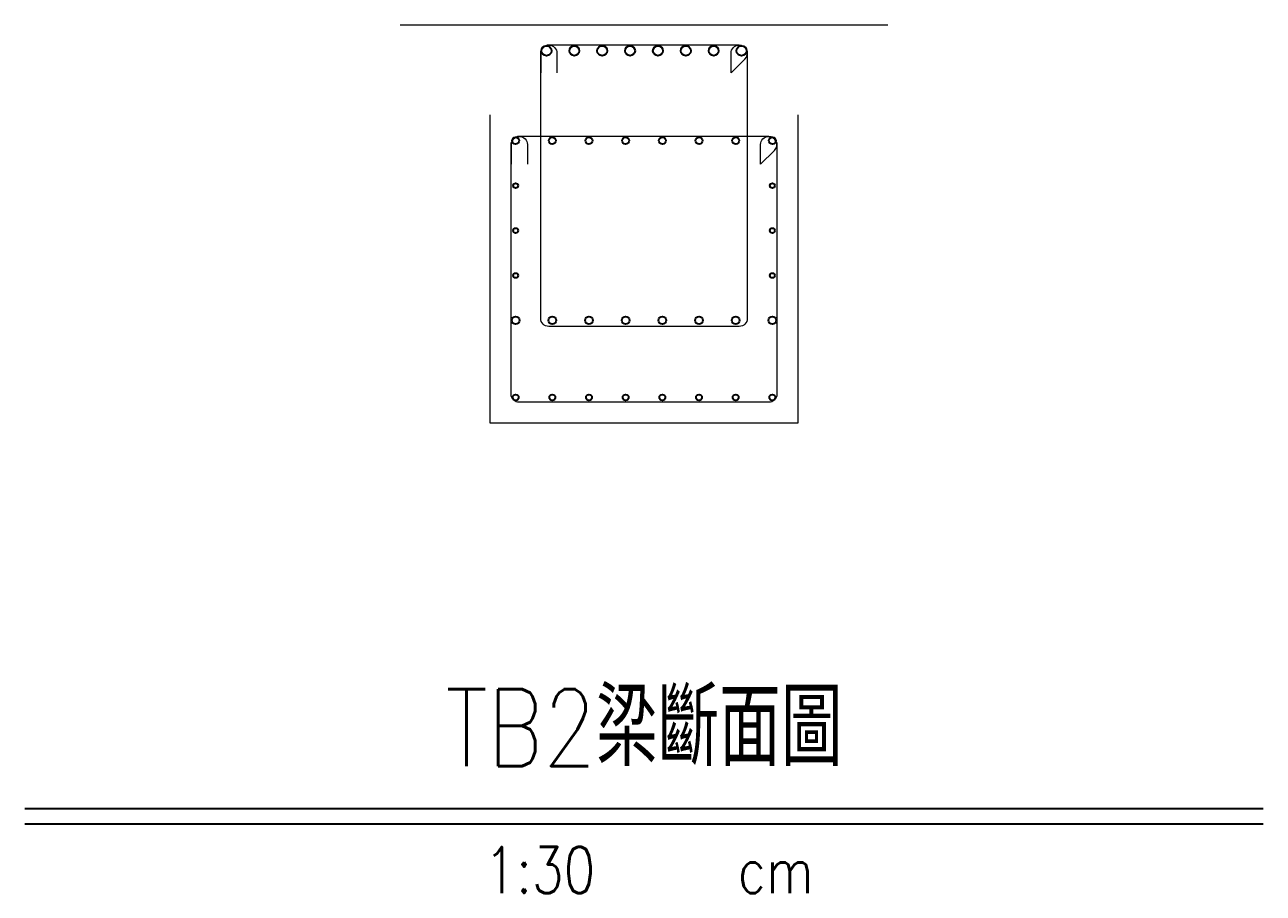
# Model space of a CAD drawing. Extents: x -4754 to 4976, y -19960 to 3841.
# Drawn here: x 4493.4 to 4975.8, y -10580.8 to -10242.8 of the extents above; entities that cross this region are included whole.
import ezdxf
from ezdxf.enums import TextEntityAlignment as Align

# ---------------------------------------------------------------- set-up
doc = ezdxf.new("R2010")
doc.units = 0
doc.header["$LTSCALE"] = 3
doc.layers.get('0').update_dxf_attribs({"linetype": 'CONTINUOUS'})
doc.layers.add('HB_0', color=7, linetype='CONTINUOUS', transparency=0.5)
doc.layers.add('HB_TXT_CTEXT', color=2, linetype='CONTINUOUS')
doc.layers.add('鋼筋', color=3, linetype='CONTINUOUS')
doc.styles.get("Standard").update_dxf_attribs({"font": 'ROMANS.shx', "width": 0.8, "bigfont": 'chineset.shx'})

# ---------------------------------------------------------------- blocks, each defined once
blk = doc.blocks.new('title_beam')
at = {"color": 3, "linetype": 'Continuous'}
blk.add_line((-241.2, 0), (241.2, 0), dxfattribs=at)
at = {"color": 1, "linetype": 'Continuous'}
blk.add_line((-241.2, -6), (241.2, -6), dxfattribs=at)
at = {"color": 3, "linetype": 'Continuous', "width": 0.8}
blk.add_attdef('TITLE', text='', height=30, dxfattribs=at).set_placement((0, 33), align=Align.MIDDLE)
at = {"linetype": 'Continuous', "width": 0.8}
blk.add_attdef('SCALE', text='', height=18, dxfattribs=at).set_placement((-40.57, -24), align=Align.MIDDLE)
blk.add_attdef('CM', (36.47, -33.03), '', height=18, dxfattribs=at)
blk = doc.blocks.new('C')
at = {"color": 3, "linetype": 'Continuous'}
blk.add_circle((0, 0), 1.2, dxfattribs=at)

msp = doc.modelspace()

# ---------------------------------------------------------------- linework, layer by layer
at = {"layer": 'HB_0', "lineweight": 5}
msp.add_line((4639.573, -10242.788, 399.995), (4829.573, -10242.788, 399.995), dxfattribs=at)
msp.add_polyline3d([(4674.573, -10277.788, 399.995), (4674.573, -10397.788, 399.995), (4794.573, -10397.788, 399.995), (4794.573, -10277.788, 399.995)], dxfattribs=at)
at = {"layer": '鋼筋', "lineweight": 5}
for p, q in [((4771.643, -10250.707, 373.064), (4697.503, -10250.707, 373.064)), ((4694.328, -10253.882, 373.08), (4694.328, -10261.502, 373.119)), ((4694.328, -10357.028, 372.329), (4694.328, -10253.888, 371.81)), ((4700.678, -10253.888, 371.81), (4700.678, -10261.508, 371.849)), ((4768.468, -10261.508, 371.849), (4768.468, -10253.888, 371.81)), ((4774.818, -10253.888, 371.81), (4774.818, -10357.028, 372.329)), ((4768.5, -10261.515, 373.119), (4773.888, -10256.127, 373.092)), ((4682.828, -10289.426, 370.719), (4682.828, -10297.046, 370.757)), ((4682.828, -10386.57, 369.938), (4682.828, -10289.432, 369.449)), ((4783.143, -10286.251, 370.703), (4686.003, -10286.251, 370.703)), ((4689.178, -10289.432, 369.449), (4689.178, -10297.052, 369.487)), ((4779.968, -10297.052, 369.487), (4779.968, -10289.432, 369.449)), ((4786.318, -10289.432, 369.449), (4786.318, -10386.57, 369.938)), ((4780, -10297.059, 370.758), (4785.388, -10291.671, 370.73)), ((4771.643, -10360.203, 372.345), (4697.503, -10360.203, 372.345)), ((4783.143, -10389.745, 369.954), (4686.003, -10389.745, 369.954))]:
    msp.add_line(p, q, dxfattribs=at)
at = {"layer": '鋼筋', "lineweight": 5, "extrusion": (1.23285e-18, 0.005033, 0.999987)}
for centre in [(4697.503, -10255.63, 321.463), (4686.003, -10291.162, 318.923)]:
    msp.add_arc(centre, 3.175, 90, 180, dxfattribs=at)
at = {"layer": '鋼筋', "lineweight": 5, "extrusion": (-1.23285e-18, -0.005033, -0.999987)}
for centre, start, end in [((-4697.503, -10255.63, -320.193), 0, 180), ((-4771.643, -10255.63, -320.193), 0, 180), ((-4686.003, -10291.162, -317.653), 0, 180), ((-4783.143, -10291.162, -317.653), 0, 180), ((-4697.503, -10358.771, -320.193), 270, 0), ((-4771.643, -10358.771, -320.193), 180, 270), ((-4686.003, -10388.3, -317.653), 270, 0), ((-4783.143, -10388.3, -317.653), 180, 270)]:
    msp.add_arc(centre, 3.175, start, end, dxfattribs=at)
at = {"layer": '鋼筋', "lineweight": 5, "extrusion": (1.73472e-18, 0.005033, 0.999987)}
msp.add_arc((4771.643, -10255.63, 321.463), 3.175, 315, 90, dxfattribs=at)
at = {"layer": '鋼筋', "lineweight": 5, "extrusion": (1.30104e-18, 0.005033, 0.999987)}
msp.add_arc((4783.143, -10291.162, 318.923), 3.175, 315, 90, dxfattribs=at)

# ---------------------------------------------------------------- block references
at = {"layer": 'HB_TXT_CTEXT', "linetype": 'Continuous'}
msp.add_blockref('title_beam', (4734.573, -10547.788, 399.995), dxfattribs=at).add_auto_attribs({'TITLE': 'TB2梁斷面圖', 'SCALE': '1:30', 'CM': 'cm'})
at = {"layer": '鋼筋', "linetype": 'Continuous'}
for p, xscale, yscale, zscale in [((4696.573, -10252.891, 379.556), 1.61, 1.61, 1.61), ((4707.431, -10252.891, 379.556), 1.61, 1.61, 1.61), ((4718.288, -10252.891, 379.556), 1.61, 1.61, 1.61), ((4729.145, -10252.891, 379.556), 1.61, 1.61, 1.61), ((4740.002, -10252.891, 379.556), 1.61, 1.61, 1.61), ((4750.859, -10252.891, 379.556), 1.61, 1.61, 1.61), ((4761.716, -10252.891, 379.556), 1.61, 1.61, 1.61), ((4772.573, -10252.891, 379.556), 1.61, 1.61, 1.61), ((4684.573, -10287.889, 379.671), 1.11, 1.11, 1.11), ((4698.859, -10287.889, 379.671), 1.11, 1.11, 1.11), ((4713.145, -10287.889, 379.671), 1.11, 1.11, 1.11), ((4727.431, -10287.889, 379.671), 1.11, 1.11, 1.11), ((4741.716, -10287.889, 379.671), 1.11, 1.11, 1.11), ((4756.002, -10287.889, 379.671), 1.11, 1.11, 1.11), ((4770.288, -10287.889, 379.671), 1.11, 1.11, 1.11), ((4784.573, -10287.889, 379.671), 1.11, 1.11, 1.11), ((4684.573, -10305.392, 377.53), 0.795, 0.795, 0.795), ((4784.573, -10305.392, 377.53), 0.795, 0.795, 0.795), ((4684.573, -10322.884, 377.618), 0.795, 0.795, 0.795), ((4784.573, -10322.884, 377.618), 0.795, 0.795, 0.795), ((4684.573, -10340.376, 377.706), 0.795, 0.795, 0.795), ((4784.573, -10340.376, 377.706), 0.795, 0.795, 0.795), ((4684.573, -10357.819, 384.859), 1.27, 1.27, 1.27), ((4698.859, -10357.819, 384.859), 1.27, 1.27, 1.27), ((4713.145, -10357.819, 384.859), 1.27, 1.27, 1.27), ((4727.431, -10357.819, 384.859), 1.27, 1.27, 1.27), ((4741.716, -10357.819, 384.859), 1.27, 1.27, 1.27), ((4756.002, -10357.819, 384.859), 1.27, 1.27, 1.27), ((4770.288, -10357.819, 384.859), 1.27, 1.27, 1.27), ((4784.573, -10357.819, 384.859), 1.27, 1.27, 1.27), ((4684.573, -10387.848, 381.226), 0.955, 0.955, 0.955), ((4698.859, -10387.848, 381.226), 0.955, 0.955, 0.955), ((4713.145, -10387.848, 381.226), 0.955, 0.955, 0.955), ((4727.431, -10387.848, 381.226), 0.955, 0.955, 0.955), ((4741.716, -10387.848, 381.226), 0.955, 0.955, 0.955), ((4756.002, -10387.848, 381.226), 0.955, 0.955, 0.955), ((4770.288, -10387.848, 381.226), 0.955, 0.955, 0.955), ((4784.573, -10387.848, 381.226), 0.955, 0.955, 0.955)]:
    msp.add_blockref('C', p, dxfattribs=dict(at, xscale=xscale, yscale=yscale, zscale=zscale))

doc.saveas('drawing.dxf')
